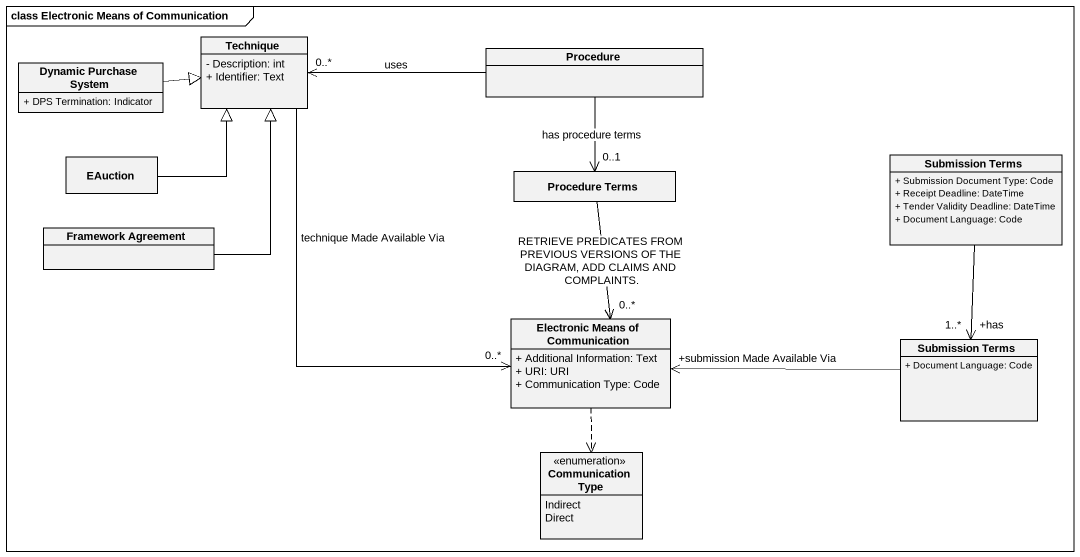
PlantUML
@startuml
mainframe class Electronic Means of Communication
hide circle
hide empty members
skinparam classAttributeIconSize 0
class Technique {
  - Description: int
  + Identifier: Text
}
class "Dynamic Purchase System" as Dynamic_Purchase_System {
  + DPS Termination: Indicator
}
class Procedure
class EAuction
class "Procedure Terms" as Procedure_Terms
class "Submission Terms" as Submission_Terms {
  + Submission Document Type: Code
  + Receipt Deadline: DateTime
  + Tender Validity Deadline: DateTime
  + Document Language: Code
}
class "Framework Agreement" as Framework_Agreement
class "Electronic Means of Communication" as Electronic_Means_of {
  + Additional Information: Text
  + URI: URI
  + Communication Type: Code
}
class "Submission Terms" as Submission_Terms_2 {
  + Document Language: Code
}
enum "Communication Type" as Communication_Type {
  Indirect
  Direct
}
Technique --> "0..*" Electronic_Means_of : technique Made Available Via
Dynamic_Purchase_System -right-|> Technique
Procedure -left-> "0..*" Technique : uses
Procedure --> "0..1" Procedure_Terms : has procedure terms
EAuction -up-|> Technique
Procedure_Terms --> "0..*" Electronic_Means_of : RETRIEVE PREDICATES FROM PREVIOUS VERSIONS OF THE DIAGRAM, ADD CLAIMS AND COMPLAINTS.
Submission_Terms --> "+has\n1..*" Submission_Terms_2
Framework_Agreement -up-|> Technique
Electronic_Means_of ..> Communication_Type
Submission_Terms_2 -left-> "+submission Made Available Via" Electronic_Means_of
@enduml
